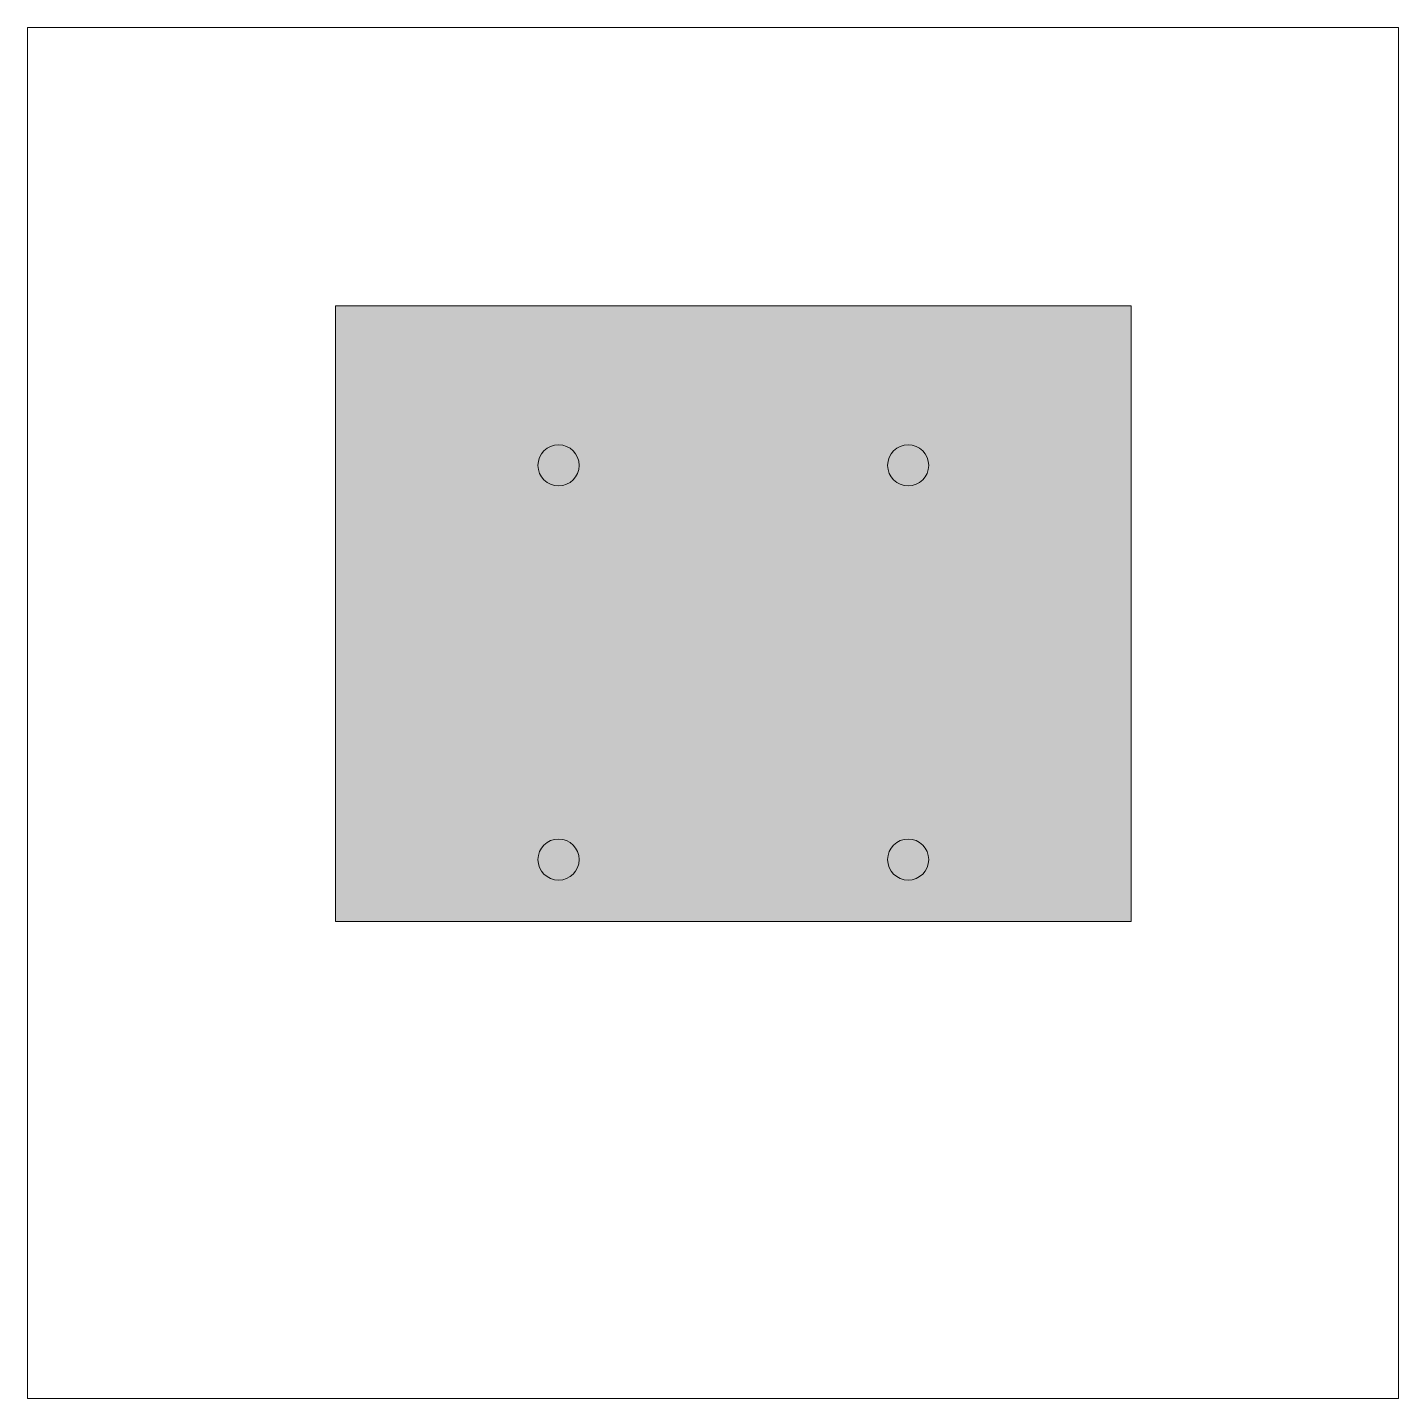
# Paper-space layout 'Layout1' of a CAD drawing. Header units: millimetres. Extents: x 0 to 200, y 0 to 200.
# The model-space entities are those that its viewports show. They can reach past a viewport. Long polylines and large blocks are cut down to what shows.
import ezdxf

# ---------------------------------------------------------------- set-up
doc = ezdxf.new("R2010")
doc.units = ezdxf.units.MM

msp = doc.modelspace()

# ---------------------------------------------------------------- hatches: boundary and pattern name
at = {"true_color": 0xebebeb, "transparency": 33554687}
for points in [[(161, 159.39), (161, 69.59), (44.94, 69.59), (44.94, 159.39)], [(131.47, 139.12), (131.47, 75.62), (74.47, 75.62), (74.47, 139.12)]]:
    msp.add_hatch(color=7, dxfattribs=at).paths.add_polyline_path(points, flags=0)
h = msp.add_hatch(color=7, dxfattribs=at)
edge = h.paths.add_edge_path(flags=0)
edge.add_spline(control_points=[(77.47, 139.12), (79.12, 139.12), (80.47, 137.77), (80.47, 136.12), (80.47, 134.46), (79.12, 133.12), (77.47, 133.12), (75.81, 133.12), (74.47, 134.46), (74.47, 136.12), (74.47, 137.77), (75.81, 139.12), (77.47, 139.12)], knot_values=[0, 0, 0, 0, 1, 1, 1, 2, 2, 2, 3, 3, 3, 4, 4, 4, 4], degree=3, periodic=1)
h = msp.add_hatch(color=7, dxfattribs=at)
edge = h.paths.add_edge_path(flags=0)
edge.add_spline(control_points=[(128.47, 139.12), (130.12, 139.12), (131.47, 137.77), (131.47, 136.12), (131.47, 134.46), (130.12, 133.12), (128.47, 133.12), (126.81, 133.12), (125.47, 134.46), (125.47, 136.12), (125.47, 137.77), (126.81, 139.12), (128.47, 139.12)], knot_values=[0, 0, 0, 0, 1, 1, 1, 2, 2, 2, 3, 3, 3, 4, 4, 4, 4], degree=3, periodic=1)
h = msp.add_hatch(color=7, dxfattribs=at)
edge = h.paths.add_edge_path(flags=0)
edge.add_spline(control_points=[(77.47, 81.62), (79.12, 81.62), (80.47, 80.27), (80.47, 78.62), (80.47, 76.96), (79.12, 75.62), (77.47, 75.62), (75.81, 75.62), (74.47, 76.96), (74.47, 78.62), (74.47, 80.27), (75.81, 81.62), (77.47, 81.62)], knot_values=[0, 0, 0, 0, 1, 1, 1, 2, 2, 2, 3, 3, 3, 4, 4, 4, 4], degree=3, periodic=1)
h = msp.add_hatch(color=7, dxfattribs=at)
edge = h.paths.add_edge_path(flags=0)
edge.add_spline(control_points=[(128.47, 81.62), (130.12, 81.62), (131.47, 80.27), (131.47, 78.62), (131.47, 76.96), (130.12, 75.62), (128.47, 75.62), (126.81, 75.62), (125.47, 76.96), (125.47, 78.62), (125.47, 80.27), (126.81, 81.62), (128.47, 81.62)], knot_values=[0, 0, 0, 0, 1, 1, 1, 2, 2, 2, 3, 3, 3, 4, 4, 4, 4], degree=3, periodic=1)

# ---------------------------------------------------------------- linework, layer by layer
at = {"color": 18, "linetype": 'Continuous', "lineweight": 9, "true_color": 0x000000}
msp.add_lwpolyline([(161, 159.39), (161, 69.59), (44.94, 69.59), (44.94, 159.39), (161, 159.39)], close=True, dxfattribs=at)
for points in [[(77.47, 139.12), (79.12, 139.12), (80.47, 137.77), (80.47, 136.12), (80.47, 134.46), (79.12, 133.12), (77.47, 133.12), (75.81, 133.12), (74.47, 134.46), (74.47, 136.12), (74.47, 137.77), (75.81, 139.12), (77.47, 139.12)], [(128.47, 139.12), (130.12, 139.12), (131.47, 137.77), (131.47, 136.12), (131.47, 134.46), (130.12, 133.12), (128.47, 133.12), (126.81, 133.12), (125.47, 134.46), (125.47, 136.12), (125.47, 137.77), (126.81, 139.12), (128.47, 139.12)], [(77.47, 81.62), (79.12, 81.62), (80.47, 80.27), (80.47, 78.62), (80.47, 76.96), (79.12, 75.62), (77.47, 75.62), (75.81, 75.62), (74.47, 76.96), (74.47, 78.62), (74.47, 80.27), (75.81, 81.62), (77.47, 81.62)], [(128.47, 81.62), (130.12, 81.62), (131.47, 80.27), (131.47, 78.62), (131.47, 76.96), (130.12, 75.62), (128.47, 75.62), (126.81, 75.62), (125.47, 76.96), (125.47, 78.62), (125.47, 80.27), (126.81, 81.62), (128.47, 81.62)]]:
    msp.add_open_spline(points, degree=3, knots=[0, 0, 0, 0, 1, 1, 1, 2, 2, 2, 3, 3, 3, 4, 4, 4, 4], dxfattribs=at)

psp = doc.layouts.get("Layout1")

# ---------------------------------------------------------------- viewports
at = {"layer": '0'}
psp.add_viewport(center=(100, 100), size=(200, 200), view_center_point=(100, 100), view_height=200, dxfattribs=at)

doc.saveas('drawing.dxf')
